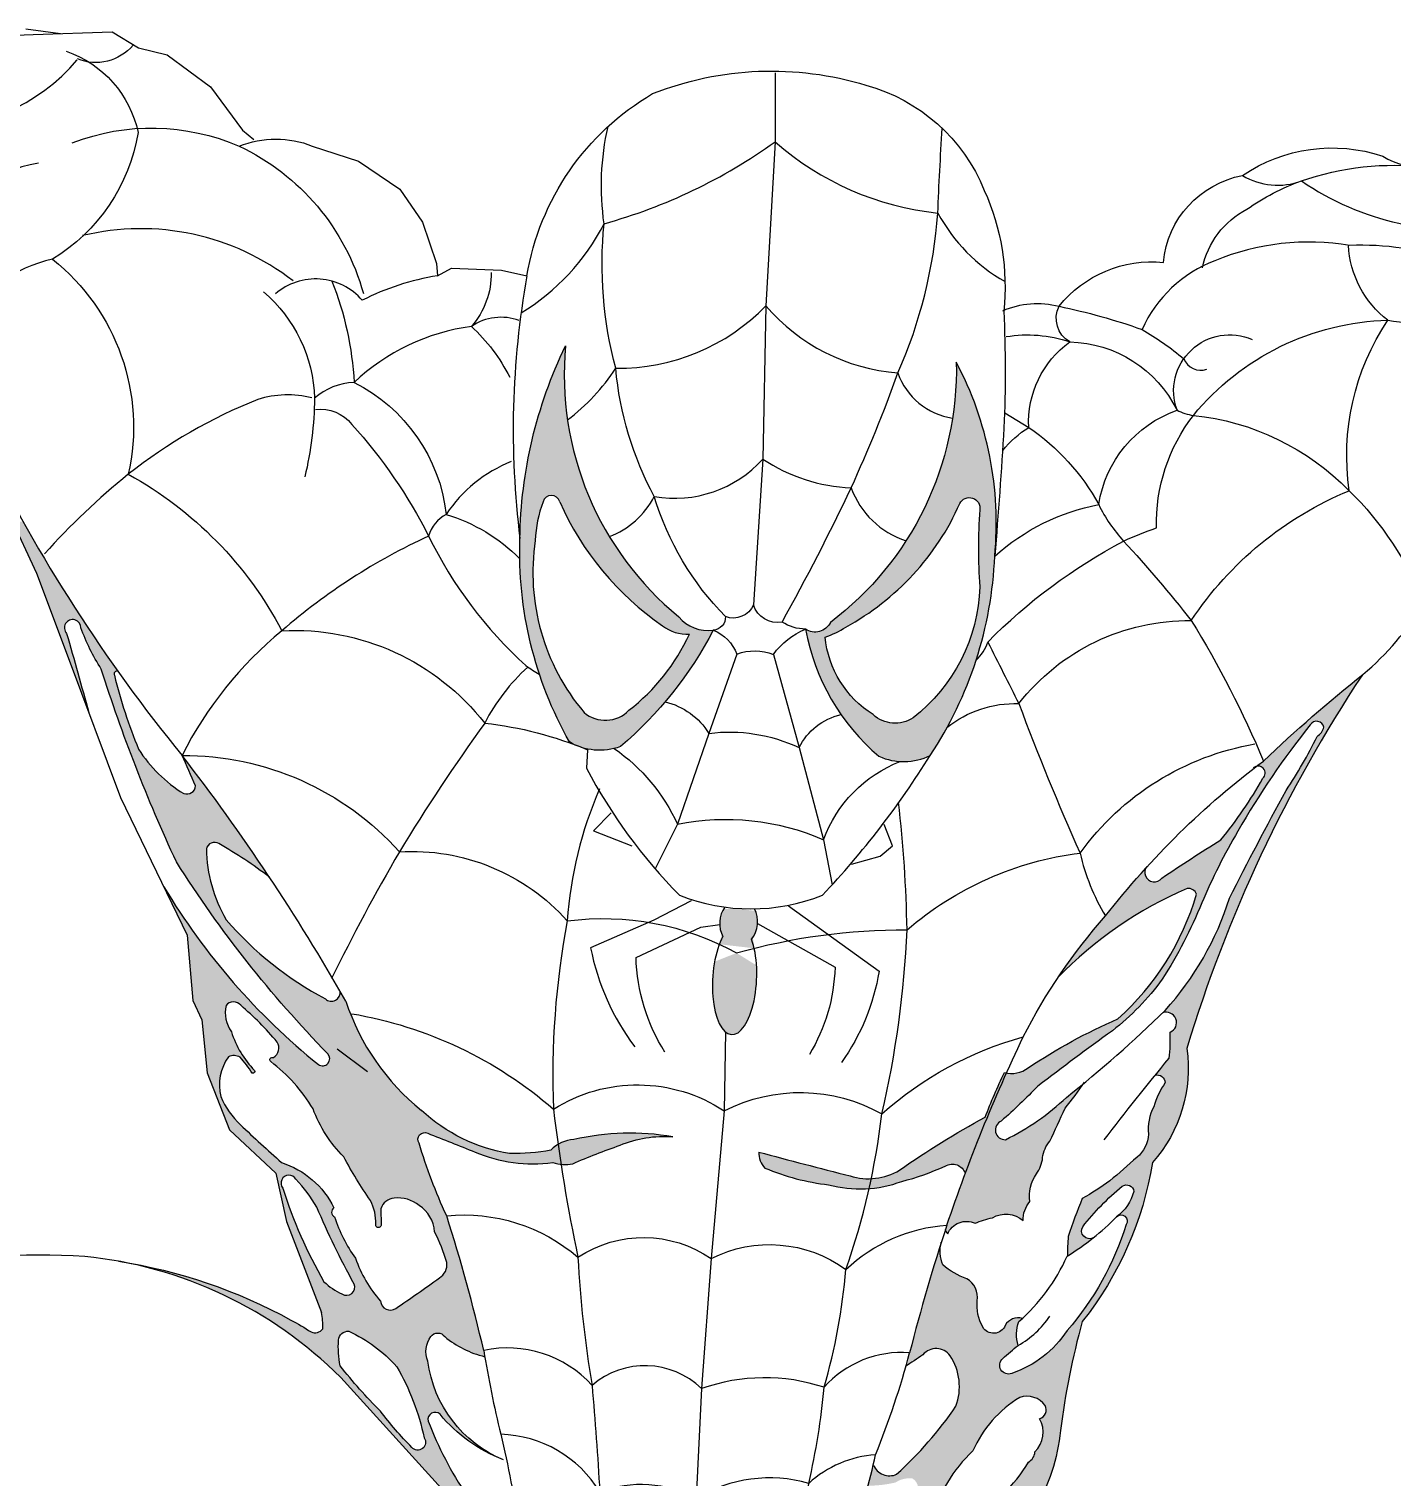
# Model space of a CAD drawing. Header units: centimetres. Extents: x 66 to 173, y 7 to 93.
# Drawn here: x 102.06 to 142.8, y 41.92 to 85.2 of the extents above; entities that cross this region are included whole.
import ezdxf

# ---------------------------------------------------------------- set-up
doc = ezdxf.new("R2010")
doc.units = ezdxf.units.CM
doc.header["$MEASUREMENT"] = 0

msp = doc.modelspace()

# ---------------------------------------------------------------- hatches: boundary and pattern name
h = msp.add_hatch(color=256)
edge = h.paths.add_edge_path(flags=16)
edge.add_arc((125.2857092508491, 68.70383551400234), 5.195368630900111, 307.967237101844, 358.0145341148374, ccw=False)
edge.add_arc((127.9465421456968, 65.40391332147098), 0.9592417429077671, 226.7448369216554, 303.9288960457528, ccw=False)
edge.add_arc((128.9317485106663, 67.3311201104155), 3.097237539722133, 185.7186709545271, 237.9729556305956, ccw=False)
edge.add_arc((125.1124056036022, 69.34459761857752), 2.436406716348833, 287.6203257952918, 303.8446528367587)
edge.add_arc((122.7329712048415, 74.191916518401), 7.821090637284356, 298.5372876969004, 336.039671603011)
edge.add_arc((130.1628908200687, 70.8731138915547), 0.3167275912942794, -8.84724852123469, 153.2362668220731, ccw=False)
edge.add_arc((145.391401502348, 69.68779072660203), 14.95879543662247, 175.6423098226749, 184.4627338780407)
edge = h.paths.add_edge_path()
edge.add_arc((120.2873450215465, 75.0256399699094), 9.487058302559422, -52.91319409824928, 1.2747659872654822, ccw=False)
edge.add_arc((125.553113320077, 67.67667960115715), 0.5051399114710724, 235.7583424196685, 334.29698243643236, ccw=False)
edge.add_arc((131.650627034361, 68.40919832410395), 6.484554546842041, 190.216051731338, 229.762667878916)
edge.add_arc((128.2000915553615, 65.07378542763428), 1.775473443056198, 245.4319082064571, 296.5299799357639)
edge.add_arc((119.3243774468984, 69.90244738092017), 11.60452792650781, 326.427668064769, 357.7108487147714)
edge.add_arc((120.7222856644512, 70.43296134708599), 10.24569297357315, 354.4324514271104, 387.9599540416085)
edge = h.paths.add_edge_path()
edge.add_arc((127.4112748617837, 74.86409048305686), 9.357027380790308, 174.7389613172897, 230.6668308053779)
edge.add_arc((122.3498598368663, 68.34457515042803), 1.12744131215341, 219.5497860879616, 278.1586835145804)
edge.add_arc((112.1895986166461, 72.6140884447747), 11.64095752921453, 310.38959156197967, 332.4425675737219, ccw=False)
edge.add_arc((119.1170154116329, 65.41297823116585), 1.775473443056157, 239.1927709416093, 290.290842670916, ccw=False)
edge.add_arc((128.3281440634698, 69.56621626354396), 11.60452792650786, 178.011902162602, 209.2950828126043, ccw=False)
edge.add_arc((130.3369984603684, 69.78327512818268), 13.60766179651658, 154.1236694916388, 179.2188165613755, ccw=False)
edge = h.paths.add_edge_path(flags=16)
edge.add_arc((126.0003655465791, 74.6452528476156), 8.838766857762307, 203.9015232302303, 235.4846021322987)
edge.add_arc((121.7147615093143, 68.26424778578834), 1.15573096886396, 231.2953148176794, 274.0228180576917)
edge.add_arc((116.3061031609846, 69.617963699941), 6.03491964106531, 307.58908566853137, 335.4586872870279, ccw=False)
edge.add_arc((119.2822010983745, 65.51024847550678), 0.9757380167956933, 229.4421859139235, 316.27804937630503, ccw=False)
edge.add_arc((123.5773943141437, 68.94366624377743), 6.459852227401791, 171.39345351164, 220.2601057511191, ccw=False)
edge.add_arc((120.8047458932804, 69.78373607599463), 3.616679008088375, 159.2670594437828, 177.9934073162687, ccw=False)
edge.add_arc((117.6709319181288, 70.99855016182553), 0.2571427616525794, 14.765386356674128, 165.2346136433244, ccw=False)
for points in [[(101.8782018997913, 70.47522760922126), (101.567426201681, 70.47522760922126), (102.2795962613689, 68.93095327189162), (103.2262327409576, 66.40698939522629), (103.8429622647558, 64.765777619442, 0.004999884881213262), (103.18334993524, 67.12954321508472, -1.484744420873419), (103.6092057494195, 67.29520048371494, 0.05466896143982775), (104.2160059616496, 66.06736791982959, 0.01079540410181293), (104.9008329288117, 64.06802513868868), (105.175083148847, 64.06802513868868, -0.03083569023065906), (104.6106203031241, 65.87815679633664, -0.7427189939327734), (104.7198722131198, 65.99182257265483, -0.0273299081560065)], [(107.7346057200614, 60.84754898319628, -0.03343178258495922), (109.2440805978298, 59.8472110942175, 0.01786387217723308), (106.6321044031133, 63.48679884791889, -0.006744436738163564), (107.0388985157601, 62.57369276693953, -0.4947997497555208), (106.6821421376365, 62.34684804419064, -0.1160544426013351), (105.3307914659398, 63.67550995807402, -0.019127343544954), (104.9238043720782, 64.7797315939403), (104.64597391436, 64.7797315939403, 0.02470098711371795), (106.4635510158849, 60.30127440196163, 0.03164106060526404), (109.090965967258, 56.68110246922569), (110.1173541287537, 56.68110246922569, -0.07058999171964242), (107.953840520982, 58.57455900617362, -0.128429299469246), (107.3582899613856, 60.69037404163194, -0.5215163762154421)], [(108.4890207402494, 60.95692692899964), (107.9339118441892, 60.73159487511889, -0.02917532145492891), (109.2440805978298, 59.84721109421751, 0.005350738565700648)], [(106.0905035200387, 59.55407262031231), (106.7879219277521, 58.11311008772134), (106.878065544727, 57.06828308887683), (107.6361842995548, 57.33122061142701, -0.03366712583501329)], [(111.5400724009941, 56.1006412755055, -0.001546087313500522), (111.5263117021777, 56.14188295136063, 0.001357334043740446), (111.3571069772591, 56.43736098260797, -0.7119654937518769), (110.9150518848444, 56.2107967067259, -0.06433792850496178), (108.7744157513364, 57.72599221694965), (108.3678897817694, 57.58499724668995, 0.01845340623554462), (110.0401335726199, 55.5804190847233)], [(107.6361842995548, 57.33122061142701), (106.878065544727, 57.06828308887683), (106.95660026858, 56.15801120738318), (107.2264858050384, 55.58496489967789), (107.3175548253733, 54.63614998942647), (108.2106907121564, 54.94591536045304, -0.02482350836646768), (108.1062713013747, 55.22102843006088, -0.2065861789712547), (107.9480764591002, 56.01136863617987, -0.482362732591422), (108.3849955868116, 56.01889568576195, -0.02658809686480967), (109.1599361415323, 55.27514114454391), (109.4313128278432, 55.36926243243195, -0.03306699300279818)], [(108.3709103149824, 54.63194871916882), (108.1783464226702, 54.51408538742615, -0.1258432438938306), (108.3667932861322, 54.46887812630851, -0.03256769094749956), (108.731757714936, 53.98904690952983, 0.7203007855933892), (108.799315807063, 54.06939031504588, -0.0598271493303621)], [(113.9734700084768, 52.19211131749849, -0.001593655408197923), (115.3882502614203, 51.63114086615643, 0.1339217389995802), (117.7125321648321, 51.31699753587547, 0.05421921946681968), (117.9586588967352, 51.26523402966703, -0.002888102146557978), (117.8698736579872, 51.86279211635545, 0.07229104110042249), (117.6586876345758, 51.68780087967502, -0.05126289834860208), (116.423561931289, 51.58682621256473, -0.1489743822912232), (113.7848844622253, 52.87705799157816, -0.04815097276775961), (112.8203267014348, 53.82287274644459), (110.1397825906015, 53.50401647559072, -0.03615286886250618), (110.5463826694888, 52.92112935087913, 0.1074703322857976), (111.4634947574797, 51.48886787650349, 0.02352445030298961), (112.2606077839833, 50.17917891337527, -0.04184649632525112), (112.3495400658404, 49.98044477789152), (112.6262633481892, 50.04815936543024, -0.2324878601177706), (112.9710179319341, 50.25314979845754, -0.09450830434425087), (113.3484809902097, 50.22488706729726), (114.2281682849448, 50.44014782100191, -0.02547177102429996), (113.7152164636539, 51.9004066451167, -0.7645253240951897)], [(130.0399697679841, 50.98921805076503, -0.01597914479312169), (131.2740556764945, 53.99490329868194, -0.02062109223920152), (131.209195718932, 54.01024019772063, 0.01877999799684015), (130.6353436260152, 52.67232594132905, 0.02998083740454476), (128.0790918337813, 51.09115408700285, -0.1232288937179903), (127.2310656094047, 50.83617370040652, -0.003493186315576536), (127.1665778114657, 50.53967953374574, 0.06944593457128077), (128.1405895933342, 50.75232239173528, 0.04582737019979469), (129.4423230615162, 51.21256608648068, -0.4798606067909785)], [(123.8708413218156, 51.62979504836672, 0.2080020669544951), (124.0525454883691, 51.15415177227118, 0.07091367613707089), (125.9576820457533, 50.65226932992613, 0.0847728309508339), (127.1665778114657, 50.53967953374574, 0.003493186315576502), (127.2310656094047, 50.83617370040652, -0.08775442482480622), (126.6009873548288, 50.91739893817568, -0.003490258482821942)], [(114.5418532400509, 49.72696878194934, -0.01281608431371076), (114.2281682849448, 50.44014782100191), (113.3484809902097, 50.22488706729726, -0.1039198902066978), (113.7188245530772, 50.03663036291027, -0.2357085546653732), (114.1798324710446, 49.24970734639003, -0.04399677362383775), (114.5447968998485, 48.32843147612117, -0.2903690997515961), (114.3238974972856, 47.86779365874779, -0.005651606855487772), (113.0219695753035, 46.95901761066823, -0.5811196330918755), (112.5663051731675, 47.17683693268771, -0.09818597121011116), (111.8162865533327, 48.45654111104814, -0.07945829936363569), (111.1920053263005, 49.69450536300015, -0.006506130914731415), (111.1883594247604, 49.69630219508724), (110.8236495952302, 49.60705717215916, 0.02078617609405659), (111.7758683986253, 47.68593765373166, -0.7274569523138323), (111.4127121646245, 47.39027032265549, -0.08624084688099565), (110.8747034516719, 47.75313492430845, -0.03360601020608636), (110.0524979976883, 49.41835526058112), (109.832680699121, 49.36456564960217), (110.7922997942934, 46.86574672476474), (115.4260633812613, 46.6147202382904, 0.01450509409748184)]]:
    msp.add_hatch(color=256).paths.add_polyline_path(points)
h = msp.add_hatch(color=256)
h.paths.add_polyline_path([(132.166302568799, 50.97600141797999, 0.1317226818134366), (132.3539405490464, 51.46460552465401, -0.1566810703213762), (132.5703984390934, 51.95515284040946, -0.002121738332173545), (133.0252783912084, 52.93804225224058, 0.02008566270860418), (133.5670435882719, 53.66977191173673, -0.004217760009624832), (133.0670697660191, 53.26568958714006, -0.07434005296552698), (131.2417403942455, 52.00015051918373, -0.8303774133041311), (131.1175682721004, 52.55847640670416, 0.01957218318154958), (132.2116450331797, 53.60333696893403, -0.005645329863242771), (134.436171652559, 55.25592175699776, 0.07076027520124023), (135.9278997393984, 56.79896339239083, 0.04618348179350572), (137.108438289274, 59.07458550158719, -0.03193048692957143), (138.190175820698, 61.22523604808303, -0.03709604603429137), (140.3507697849702, 64.40149037555344, -0.6761290495273535), (140.7605379253423, 64.32704692388408, -0.185232301395551), (140.5561508566734, 64.05414058354114, -0.03475035378652044), (139.6298121076362, 62.43766255250907, 0.009200708587064742), (137.9396444951455, 59.21844452673923, -0.1074636719529065), (136.0127119499556, 55.86413061637189, -0.0006619807428148274), (135.9404942235831, 55.79366840179818, -0.9784407774948232), (136.1614080765214, 55.21221357743354, -0.04405985895171588), (136.1330192674852, 54.43345072180284, 0.002174415219301132), (135.7180494279853, 53.92785578935774, -0.4697237071544181), (136.0192889824637, 53.70593591513489, 0.0869210919706007), (135.6747907333252, 52.98501859158482, 0.1420011430662326), (135.5122911447332, 52.16667979751352, -0.2107743976960921), (135.1737102341, 51.47436169647097, -0.008016553871951403), (134.3607489264656, 50.77163683035457, -0.02905376435717281), (133.5383706757198, 50.24325108868908, 0.01933406938386701), (133.1187126170358, 49.11235482751187, 0.02747714617118609), (133.0926243362155, 48.52555442074025, 0.02965927028377983), (133.8597528237086, 49.06412012936619, -0.7482170239717781), (133.5512323061418, 49.40064867232407, -0.05109382194363053), (134.7004909245486, 50.58407426737781, -0.6278572443510435), (135.0788055977065, 50.4529092458809, -0.1582008819592839), (134.6064897154023, 49.72884220830265, -0.7935303163130406), (134.8486060275897, 49.46429149677412, -0.1043371652674528), (133.0854938319295, 46.29679485578023, -0.1674237940981755), (131.429236962459, 45.01556051768209, -0.8474397636097797), (131.1620986469851, 45.46043384933721, -0.02204617904248228), (131.6251386226284, 45.85192191370184, -0.1750339865721773), (131.6429476148379, 46.56371885477348, 0.006338879444572839), (131.7500007378425, 46.66003318554327, 0.3537802924422071), (131.233874178244, 46.44868578582847, -0.6293953776485833), (130.561229304466, 46.40532432962003, -0.1648905725499338), (130.4045270081848, 47.23534046292303, 0.2904681313650687), (130.083868957762, 47.84709742358216, -0.0911735561530997), (129.367828437703, 48.25903242632511, -0.1507845876009893), (129.3147544939653, 48.90171193270596, 0.01490674677585367), (128.3784429089039, 45.63383698859855, -0.004040175167412622), (128.2688668969322, 45.23414698128322, 0.005160022747931046), (128.7744189232065, 45.57470373733009, -0.4854838272552748), (129.5875559661841, 45.54568649891569, -0.2378380157271719), (129.7617385227604, 44.03360453186524, -0.05784816097285318), (127.9902617366492, 42.0023931679312, -0.4232642398248539), (127.2917216184537, 42.28183010711633, -0.009610947033414861), (127.131627043137, 41.66084815248972, 0.06001705569057032), (127.9600479977074, 41.75743595052887, -0.1827703529544322), (128.4617486751361, 41.87444807318851, -0.5472518572926698), (128.4952968816624, 41.33140178881818, -0.1874449472623959), (128.3007168912653, 40.84199006749476, -0.3628574843759051), (127.8847186069465, 40.34587397937938, -0.1929330958382822), (127.4482617560972, 39.9283679748026, 0.5241342221813314), (127.459019880759, 39.89131033658485, 0.01581591846911054), (127.9182668134728, 39.86987062035082, -0.2471545428230821), (128.1128468038701, 40.07770302059019, 0.1001118683821049), (128.5226873651919, 40.11843937252851, -0.1696039548390701), (128.9923635650426, 40.35308886864681, -0.3050750115071802), (128.9118473459863, 40.41342742719653, -0.4893774431464021), (129.0068543647296, 40.65408809340747, -0.127896054094987), (130.2657475761298, 42.70217988302807, -0.1512247285517411), (131.6698974952325, 44.29872401099443, -0.3239845033782997), (132.4284619740747, 44.05682323927972, -0.4692477877444666), (132.2615609878023, 43.65927994458905, -0.341255499270696), (132.1218084156257, 42.66992637254155, -0.2543612493364552), (131.9281325872751, 42.36351895114284, -0.07882365985671666), (131.1638022762219, 41.41528007459912, -0.3321988714538641), (130.2563650957329, 40.74761209801709, -0.4803467722761125), (129.901639818985, 40.12940131112114, 0.02529837925453303), (130.7183330197284, 40.12115869369953, -0.6239628027942403), (130.8503243224713, 39.60186154359757, -0.08524259894589181), (131.772400035213, 40.04123545076569, -0.6041344910023947), (132.1537341027054, 39.70077518039147, 0.1177500041043756), (130.0330305278359, 37.30806178410711, -0.07502499032072829), (133.5655046292737, 40.32483228503164, 0.079825393343113), (133.4207785115998, 40.89523848990571, -0.3392800221132784), (132.0912311207153, 40.94105333378518, 0.1153489585515429), (132.8864900544786, 43.31156178705594, -0.0362989890989547), (133.5378040351725, 46.5655199162022, 0.1288670020748851), (135.6348469585146, 51.31970310456322, 0.2219608589395509), (136.6612854725476, 54.72417588329715, -0.07299703709797663), (141.9052533631308, 65.88831853155317, 0.02314452010396885), (138.9535359008038, 63.31674834809918, 0.002535337074634113), (138.7501321579609, 63.16258206156455, -0.7599482038600907), (138.9352085535685, 62.80095577508468, -0.04244855158067354), (137.6798918693449, 60.96067171577052, 0.01014106655124805), (135.9166485586436, 59.81920506726308, -0.9253400420141336), (135.4396893768243, 60.12122205817059, 0.01865147989484545), (134.2290764620876, 58.68686386341106, 0.03322903815845615), (132.8231546832829, 56.86357411742895, -0.09762533048471571), (136.6745504730643, 59.5122380272454, -0.3246953891507612), (136.9527820820701, 59.33848326799512, -0.1408076810442632), (134.6037181405356, 55.61489145624112, 0.04330638972490927), (131.9221643028176, 54.14924431678223, -0.215624815871042), (131.2740556764945, 53.99490329868194, 0.02401861888502434), (129.4924959278653, 49.44922095738545, 0.0007204156428568527), (129.4411944728841, 49.2931129283009, 0.09897762265287123), (129.5162822417059, 49.18372802441579, -0.4289048661255256), (130.3350668419788, 49.50188877464455, -0.05850520750789801), (130.8524934739756, 49.66665093260696, -0.3294453431826854), (131.7679400640728, 49.5814290595959, -0.1852820454206734), (131.9726367289906, 50.14957345122144, -0.2018839357107302)])
h.paths.add_polyline_path([(132.3093710094161, 40.47942777282133, -0.2863317095609605), (132.5120223196253, 40.35470219809724, -0.6539509992943154), (132.4253706819838, 40.22829749732865, -0.3221575624733739), (132.2062605528237, 40.24761492522115, -0.3216818482088957)], flags=16)
h = msp.add_hatch(color=256)
edge = h.paths.add_edge_path()
edge.add_ellipse((123.1467295151698, 56.78146544914914), major_axis=(-0.0894688864112839, -1.641565573882689), ratio=0.4005765818276245, start_angle=343.4830157123784, end_angle=486.1617659946521)
edge.add_arc((128.1513951758465, 40.18222379450652), 18.0875506575381, 104.1476246603885, 105.8734358986214)
edge.add_arc((119.226733009271, 50.40307893978668), 8.205451495019922, 61.00483203461589, 65.0229999690775)
edge.add_ellipse((123.1467295151698, 56.78146544914914), major_axis=(-0.0894688864112839, -1.641565573882689), ratio=0.4005765818276245, start_angle=231.0572816706807, end_angle=343.4830157123784)
edge = h.paths.add_edge_path()
edge.add_ellipse((123.2662881927028, 58.48978207267899), major_axis=(-0.05986407608134567, -0.7039657241877001), ratio=0.7982276869551979, start_angle=451.8666721905709, end_angle=489.3964737234738)
edge.add_arc((123.6355232634632, 64.71350425205499), 5.81476651574152, 262.27105120143153, 271.01496169746696, ccw=False)
edge.add_ellipse((123.2662881927028, 58.48978207267899), major_axis=(-0.05986407608134567, -0.7039657241877001), ratio=0.7982276869551979, start_angle=233.004236810202, end_angle=278.3578625610884)
edge.add_ellipse((123.2662881927028, 58.48978207267899), major_axis=(-0.05986407608134567, -0.7039657241877001), ratio=0.7982276869551979, start_angle=278.3578625610884, end_angle=310.1622146928282)
edge.add_ellipse((123.1467295151698, 56.78146544914914), major_axis=(-0.0894688864112839, -1.641565573882689), ratio=0.4005765818276245, start_angle=219.424360634868, end_angle=231.0572816706807)
edge.add_arc((119.226733009271, 50.40307893978671), 8.205451495019924, 61.004832034615674, 65.02299996907368, ccw=False)
edge.add_arc((128.1513951758465, 40.18222379450652), 18.0875506575381, 104.14762466038849, 105.8734358986215, ccw=False)
edge.add_ellipse((123.1467295151698, 56.78146544914914), major_axis=(-0.0894688864112839, -1.641565573882689), ratio=0.4005765818276245, start_angle=486.1617659946521, end_angle=498.5953671693698)
edge.add_ellipse((123.2662881927028, 58.48978207267899), major_axis=(-0.05986407608134567, -0.7039657241877001), ratio=0.7982276869551979, start_angle=408.6731400090787, end_angle=451.8666721905709)
h = msp.add_hatch(color=256)
h.paths.add_polyline_path([(108.1136928926976, 55.19841595688035), (107.2635874917338, 55.19841595688034), (107.3786583189761, 53.99953497385309), (107.791838813409, 52.94775300029893), (107.9674202716522, 52.94775300029893, -0.0377235226186025), (107.7905335961774, 53.28849360152817, -0.2200524396985121), (108.0210375551611, 54.4784747082501, -0.2331240001411376), (108.3667932861322, 54.4688781263085, -0.01462330176031836), (108.5384327643577, 54.25926568374997), (108.5384327643577, 54.37774546773443, -0.078383540733306)])
h.paths.add_polyline_path([(108.9642636779891, 55.83128142350817), (108.9642636779891, 55.47826323033381, -0.01876242253379112), (109.4772942361083, 54.91994668229952, -0.4136114107802357), (109.3642860035071, 54.45279573782129, 0.8805829895559597), (109.2814335797127, 54.33283681489678, -0.06358618893976217), (110.1734331000642, 53.46205287086335), (113.1455355772479, 53.46205287086335, -0.1127587368214555), (111.5263117021777, 56.14188295136059, 8.126083652020212e-05), (111.5162269194725, 56.15959844982635), (111.2016928036337, 56.15959844982635, -0.2080794724521455), (110.9920071942512, 56.15959844982635), (109.5308620783983, 56.15959844982635, 0.01526991712351585), (110.9890135679311, 54.56552884388084, -0.9023325834474689), (110.706642182212, 54.24742285490618, -0.02927244201750788)])
h = msp.add_hatch(color=256)
h.paths.add_polyline_path([(108.3158564242453, 54.72982154354402), (107.625685742453, 54.92138171822376), (107.4553890492678, 54.35268839832173), (107.839819551632, 54.13957962971965, -0.06684401517458588), (108.0210375551611, 54.47847470825009, -0.2331240001411372), (108.3667932861322, 54.4688781263085, -0.004727590180711025), (108.4236238578975, 54.40221073074554), (108.446019245282, 54.51090117880044, -0.02148213651820723)])
h.paths.add_polyline_path([(107.4553890492678, 54.35268839832172), (107.3385450206032, 54.41746080039199), (107.3716139563988, 54.07292761848703)])
h.paths.add_polyline_path([(109.9625933200275, 54.87857730476652), (110.3837796001779, 54.05818935681737), (110.6732350831166, 54.27445535851157, -0.01158691557827736)])
h.paths.add_polyline_path([(112.1221484373857, 54.81650716746995), (110.3687458491757, 55.21984432851144, 0.006371328202736921), (110.9890135679311, 54.56552884388087, -0.05179046915236755), (111.0153493702602, 54.5300652652642), (111.2635163804424, 54.71548267902202), (112.1749552935522, 54.034431775371), (112.2580825896104, 54.5921248855048, -0.009330133243047241)])
h = msp.add_hatch(color=256)
h.paths.add_polyline_path([(119.7247159931627, 51.8336530981048, -0.1231320391676676), (121.3014016019955, 52.08471914524033, 0.1023750656720216), (118.3436207867124, 52.00194420995535, 0.1317153319170372), (117.8698736579873, 51.86279211635545, 0.002888102146557971), (117.9586588967352, 51.26523402966703, 0.07553980588328099), (118.3076382496445, 51.28333931350535, -0.02011236025256063)])
h.paths.add_polyline_path([(109.6067949317511, 51.3183857029094, -0.006071632008964235), (108.3763974275439, 52.44399085783637, -0.09531759647036357), (107.8173957088532, 53.22776374854119), (107.6878914012882, 53.21235894307546), (108.0487835182663, 52.29368096057199), (109.4369004803444, 51.00233348940758), (109.7580074542431, 49.55901250712984), (109.832680699121, 49.36456564960217), (110.0524979976883, 49.41835526058112, -0.02185248546037208), (109.6406920479136, 50.55442561639806, -1.066727051886379), (110.0376312705647, 50.82069272846446, -0.06102121069562792), (110.6595000494927, 49.98408020937438, 0.003984717898377303), (110.8236495952302, 49.60705717215916), (111.1883594247604, 49.69630219508724, -0.5727255451500779), (111.1723002775419, 49.965261996614, 0.2017025446894113)])
h.paths.add_polyline_path([(112.5738259687195, 49.93745555539842, -0.06766973326885158), (112.6262633481892, 50.04815936543024), (112.3495400658404, 49.98044477789152, -0.1001682550695866), (112.4203655506618, 49.46842373173241, 1.077241354037908), (112.5828532474331, 49.45940394332085)])
h = msp.add_hatch(color=256)
h.paths.add_polyline_path([(114.069231706438, 46.11711742597396, -0.5063980886286821), (114.4826297763906, 46.11711742597394, 0.1141129189353406), (115.6800825530709, 45.51591353422163, -0.001332512571554635), (115.6487286702202, 45.70240358444176, 0.004209366644690645), (115.4260633812612, 46.6147202382904), (110.7922997942934, 46.86574672476473), (110.8017712752175, 46.84108327663392, -0.05966517649865581), (110.8355693352296, 46.34778302313602, -0.3637704878907139), (110.4901941676356, 46.25487192486521, 0.02632300830038382), (109.8842355939323, 46.61111788552944, 0.08667131482579654), (104.7375299059894, 48.36810126840712, -0.1530548777068421), (111.3735338369311, 44.89083430432961), (114.3862718000917, 41.57511903910238), (114.5809959102377, 41.23850054717877, -0.431411814626649), (114.9846086412338, 41.43836190942974, -0.008912101420605343), (115.1461349274037, 41.37522507844058, -0.05969600431344741), (113.9887809405101, 43.59040070908034, -0.7587682508861433), (114.3433809311661, 43.79296075200796, 0.1263553983359918), (116.2351830595865, 42.4333905713514, -0.2672125279271579), (113.9773656992314, 45.3827775360783, -0.2600537538119577)])
h.paths.add_polyline_path([(113.0485735941333, 45.21643018780608, -0.0795528790619864), (113.8676530541745, 43.09080495189594, -0.9511469687407039), (113.50028406244, 42.8030502200175, -0.02971820130179133), (112.5594006661816, 43.88649362852274, -0.02625190091369129), (111.3551972935746, 45.24208277976397, -0.05850862635391491), (111.3076260414093, 46.00996030473468, -0.4287694777589174), (111.6151839165475, 46.27355942288112, -0.1075220442166875)], flags=16)

# ---------------------------------------------------------------- linework, layer by layer
for p, q in [((99.96123128892812, 84.94217722115464), (102.1839200914185, 85.0265153824715)), ((101.9588377233795, 85.19519170510517), (102.9998439742064, 85.05462819330246)), ((102.1839200914185, 85.0265153824715), (104.5472856725796, 85.11085354378838)), ((104.5472856725796, 85.11085354378838), (105.3350737217991, 84.63293711554219)), ((105.3350737217991, 84.63293711554219), (106.1912412790369, 84.42428674598474)), ((106.1912412790369, 84.42428674598474), (107.485465253637, 83.46845388949252)), ((124.3577403275195, 83.88603773630018), (124.3577403275195, 81.82435938550343)), ((107.485465253637, 83.46845388949252), (108.4420654372614, 82.17526865890882)), ((108.4420654372614, 82.17526865890882), (108.7796892282371, 81.89414136412734)), ((124.3577403275195, 81.82435938550343), (124.0826287183778, 76.92214711708469)), ((110.5240779389152, 81.69735223066264), (111.9027075028835, 81.24754861324749)), ((111.9027075028835, 81.24754861324749), (113.1406607660153, 80.40416672890302)), ((113.1406607660153, 80.40416672890302), (113.8159078701323, 79.42022133275577)), ((113.8159078701323, 79.42022133275577), (114.2379377283104, 78.18326145265799)), ((114.2379377283104, 78.18326145265799), (114.2660730840446, 77.81779599655964)), ((114.2660730840446, 77.81779599655964), (114.6881024643885, 78.0426979408552)), ((114.6881024643885, 78.0426979408552), (116.1792734512935, 77.98647231919337)), ((116.1792734512935, 77.98647231919337), (116.938926622613, 77.81779599655964)), ((124.0826287183778, 76.92214711708469), (123.99092516722, 72.34064000230694)), ((123.99092516722, 72.34064000230694), (123.7158140359125, 67.98820850088524)), ((101.4968205036614, 70.62832947869424), (102.2795962613689, 68.93095327189155)), ((102.2795962613689, 68.93095327189155), (103.2262327409576, 66.40698939522629)), ((103.2262327409576, 66.40698939522629), (104.7975174104154, 62.22556009256925)), ((123.2161943401481, 66.51356272807371), (122.3793350597366, 64.14436371062484)), ((124.3050824953798, 66.50423734812092), (125.0722036274804, 63.71694432379488)), ((122.3793350597366, 64.14436371062484), (121.4378681816886, 61.42675287883624)), ((125.0722036274804, 63.71694432379488), (125.8044556854255, 60.96449239573757)), ((104.7975174104154, 62.22556009256925), (106.7879219277521, 58.11311008772134)), ((121.4378681816886, 61.42675287883624), (120.7713076378038, 60.09470187133554)), ((125.8044556854255, 60.96449239573757), (126.0632887324998, 59.61964085104321)), ((106.7879219277521, 58.11311008772134), (106.95660026858, 56.15801120738323)), ((106.95660026858, 56.15801120738323), (107.2264858050384, 55.58496489967783)), ((122.8740447729724, 55.22022058938791), (122.8347595932047, 52.8632373214531)), ((111.2635163804424, 54.71548267902199), (112.1749552935522, 54.034431775371)), ((122.8347595932047, 52.8632373214531), (122.4446813015804, 48.44589786906262)), ((108.0487835182663, 52.29368096057198), (109.4369004803444, 51.00233348940758)), ((109.4369004803444, 51.00233348940758), (109.7580074542431, 49.55901250712989)), ((109.7580074542431, 49.55901250712989), (110.8017712752174, 46.84108327663392)), ((122.4446813015804, 48.44589786906262), (122.1585690235147, 44.56022356439595)), ((111.3735338369311, 44.89083430432962), (114.3862718000918, 41.57511903910238)), ((122.1585690235147, 44.56022356439595), (122.0025380388723, 41.28619534451553))]:
    msp.add_line(p, q)
for points in [[(103.1700878202426, 84.52955351953018, -0.2633531469932269), (105.3201293831758, 82.0999100467886, -0.2177900040920739), (102.7605559753956, 78.3147812880351, 0.2018354022874922), (100.0218127486278, 76.3710664627374, -86.05989903606519)], [(105.1665548376058, 84.70857996249251, -0.324972953200587), (103.5028321848001, 84.29937663064692, 5.149202459145892)], [(98.80951565481226, 82.21930274780503, 0.2304751385219058), (103.4992457589179, 84.26929010034831)], [(116.938926622613, 77.81779599655964, -0.222028020068033), (120.6963782707219, 83.26205455150352, -0.1698819342828097), (127.0714730600284, 83.51460857868945, -0.2343940576787533), (130.6100718646088, 80.37171130639422, -0.1323944510328154), (131.192556059139, 76.7579210629814, -0.2679855077720008)], [(131.1617950526278, 76.77520159532916, -0.1671679056469743), (132.8421462914714, 76.90775458947932, -0.2525672231810365), (135.9670106977574, 78.2185552167406, -0.3352246265879366), (138.3278395506599, 80.81765375136358, -0.2328491656990756), (142.5191247116038, 81.39560816964693, 0.3185528879413757), (145.0986115027288, 81.54288906490531, -0.2959931855673661), (147.8444820963882, 82.68152424239477, 0.1274572858421067), (150.0010974040264, 82.99073220786417, -0.1632871187463902), (153.3506519063181, 82.66523577210323, -0.01608173369838484), (155.6206003987106, 81.54590021446903, -0.1225338226156426)], [(103.3492580542393, 81.79300760678493, -0.1974025775781083), (108.3404255976475, 81.6907069504651, -0.2183680052096189), (112.0518066446702, 77.29177354722631, -1.427862451065157)], [(122.8730197269029, 67.63249505265037, -0.1209536473265453), (120.7460020765486, 71.22113499446202, -0.1016352948770519), (119.5953203783977, 75.05366282306794, -0.09016249010025569), (119.2466292616732, 79.37396706400159, -0.09069570682363322), (119.3632194904589, 82.27783801906011, 0.4942034063491668)], [(108.3404255976474, 81.69070695046516, -0.1912035306309361), (110.5240779389152, 81.69735223066264, -0.8942751072386215)], [(116.7648986034017, 76.70873616290524, 0.1386041946196585), (119.2466292616732, 79.37396706400159, 0.0879379860537052), (124.3577403275195, 81.82435938550344, 0.1563084414236509), (129.2208892437813, 79.69460947708276, 0.1399808678479953), (131.2283291047596, 77.64446505659295, -1.28796178640156)], [(124.5643075109263, 67.47152552578383, 0.0171509715116974), (126.63028458507, 71.48386398545459, 0.02133226082139513), (128.0270010628228, 74.91470425032183, 0.08605679618644727), (129.2208892437813, 79.69460947708276, -0.006711351756774665), (129.3542339523099, 82.22408571427395, 0.9235434633690548)], [(102.3438259130805, 81.18309309687682, 0.3472392119403145), (99.78679460145784, 78.52441345756172, -0.614237566590688)], [(137.1271181948209, 78.05444677622354, -0.2255394928194379), (138.458745191851, 79.80740479365997, -0.07002743159571273), (140.0862892378803, 80.65220395921841, -0.1163005235343318), (143.8323264844279, 81.05839713391639, -0.4865776519786947)], [(138.3278395506599, 80.81765375136358, 0.22822537589312), (140.0862892378803, 80.65220395921841, 0.1869519080663465), (146.1778675171258, 79.25967597546547, 2.167589246885426)], [(109.9510042556175, 77.6650378610526, 0.2283796974551495), (103.6609452702749, 79.01989053480571, -16.38672695165507)], [(129.4924959278647, 49.44922095738346, -0.02986085392042045), (131.7725136378384, 55.07257006124183, -0.0632536506476947), (134.2290764620876, 58.68686386341106, -0.06599574198144474), (138.9535359008039, 63.31674834809928, -0.02330750422487749), (141.9268604513004, 65.90543942929216, 0.08081605561223704), (143.7439602354218, 68.02368761399042, 0.08292270193510434), (145.0478112819092, 70.72549223078832, -0.01792185575834516), (145.344561542608, 75.745469149362, 0.1200430528771395), (144.6238225558924, 78.26040113075847, 0.09647951324147196), (141.5322640970975, 78.72415475228723, 0.1411605440358598), (137.5043601874336, 78.2702444269947, 0.1989936450100218), (135.3238404464881, 76.21251636905988, -0.2757541309960281)], [(129.4903652651682, 64.31893103082206, -0.1777398343342657), (131.6410816329556, 65.03526125519646, -0.2334661740082869), (136.7949775784336, 67.5157200259647, -0.1490869823763785), (141.5152968797768, 71.39681601726657, -0.1850196057659245), (142.6707383390089, 76.49133203538683, -0.21821615356139), (141.4912383851876, 78.73059172028839, 0.3081468780967991)], [(102.7605559753956, 78.3147812880351, -0.2873871618902267), (105.0268370320584, 71.88598686141704, -0.1462282372388927), (109.6172925047653, 67.2122149917065, -0.2436124086342177), (115.6792807296851, 64.44942862393641, -0.07197512483999309), (118.7508173791418, 63.65221023121637, 2.33084446155375)], [(115.8684194831145, 77.91716611268811, -0.1895733540446271), (115.279196982815, 76.30585134583508, -0.08819313000184885), (116.426630010761, 74.78749690136387, -0.4332522810927267)], [(114.2660730840446, 77.81779599655964, 0.0790191554242279), (112.019378660847, 77.08534599651726, 0.4145156489825956), (109.420406360796, 77.27770793415674, 27.2816291479028)], [(111.1118224514015, 77.65938029582429, -0.08098099048615945), (111.7740402003178, 74.63359854272717, -0.2533218199541911), (114.5267717250039, 70.68876957485965, -0.1248103057370768), (116.7254167897088, 69.36179462128464, -1.191763931973156)], [(116.938926622613, 77.81779599655964, 0.07542108545050726), (116.7306014222553, 69.96879927648871, -0.6580370292417985)], [(109.0685504105435, 77.33861017105819, -0.2121912622631168), (110.5902930430046, 74.1620751311664, -0.05529692016580808), (110.3029498478433, 71.81079385235459, 2.205630458422319)], [(118.1526883457709, 73.51037813164427, 0.08656865369669796), (119.5953203783977, 75.05366282306794, 0.2051376370648106), (124.0826287183778, 76.92214711708469, 0.1991187827600834), (128.0270010628228, 74.91470425032198, 0.2763199203327691), (129.6613118053115, 73.56515307403149, -0.5291176445300774)], [(131.192556059139, 76.7579210629814, -0.02319047589809708), (131.1942341549364, 73.27701048592482, -0.00738173553691009), (130.9196446814843, 69.43893238047548, -3.789615560630392)], [(131.1634509390781, 72.59627594489913, -0.08339322273222656), (131.9362087394607, 73.28922024164113, -0.2530093760837106), (133.1646955416083, 75.84321465272092, -0.3955745140670676), (132.8421462914714, 76.90775458947932, -4.489040264049689)], [(132.8421462914714, 76.90775458947932, -0.03470169225895242), (135.3238404464881, 76.21251636905988, -0.04632491511683766), (136.5725031301038, 75.33857987868834, 0.3961254631507889), (137.2576932589933, 75.02387861897279, 0.397916732111974)], [(116.7107365496751, 76.48185933804973, 0.2419371316462144), (115.279196982815, 76.30585134583508, 0.1546510248769525), (111.7740402003178, 74.63359854272717, 0.1698718997382122), (110.5902930430046, 74.1620751311664, -0.743369576672172)], [(130.3652659912842, 66.32979450839716, 0.1299064283869284), (130.7136001267071, 66.87070800168736, -0.07761094359370589), (134.7716656951459, 69.88990888710082, -0.03051681953224169), (135.752861003773, 70.28210210905662, -0.1706393128659316), (136.857716169471, 73.64659741476963, -0.2179233624192051), (142.6707383390089, 76.49133203538683, -0.07017545024381427), (145.344561542608, 75.7454691493619, -0.3577122377673681)], [(130.9196446814842, 69.43893238047436, -0.136647801153911), (134.0297700491185, 70.98098980503528, -0.2757731552505321), (136.3697484280486, 73.80155609372983, -0.6579745824531514), (138.616871002984, 75.9169806336092, -0.5549681564542155)], [(131.2617458528014, 75.99952051787622, -0.1254984264858437), (133.1646955416083, 75.84321465272092, -0.2784251345628295), (136.3697484280486, 73.80155609372983, 0.07943263390581892), (136.857716169471, 73.64659741476966, -0.1752862680678345), (141.5152968797768, 71.39681601726657, -0.1052812767204692), (143.7439602354218, 68.02368761399042, 0.890177781951721)], [(118.09366601488, 75.7220687933665, 0.2489937353919308), (121.4805218784716, 67.62667862136247, 0.2614540521760285), (122.5098608515525, 67.22854486963384, -0.09652234799111363), (119.732724298586, 63.74768290794998, -0.2267267704505757), (118.2077044923761, 63.88803246192748, -0.1373527334957903), (116.7306014222553, 69.96879927648871, -0.1099379676814983), (118.09366601488, 75.7220687933665, 1.111309117356648)], [(129.7720553174238, 75.2366988229336, -0.2409463312162), (126.0082717491975, 67.45759711769131, -0.4585676817675515), (125.2688788871921, 67.25909473873561, 0.1742879225708197), (127.461895201029, 63.45904950821956, 0.2267267704505757), (128.9931352209273, 63.48526797683185, 0.1373527334957903), (130.9196446814843, 69.43893238047548, 0.1473439404246562), (129.7720553174238, 75.2366988229336, -1.111309117356648)], [(110.5112391978265, 74.16724342729671, 0.1412964091537398), (108.8953488379323, 74.12111219204081, 0.07233331919022878), (105.0268370320584, 71.88598686141704, 0.04176390320487106), (102.5241227808941, 69.50798654675025, 0.4203533900486913)], [(110.6209555779656, 73.82105849808045, -0.265930943632796), (111.708438046246, 73.37224129748087, -0.06722745615665021), (114.0016075447924, 70.04154599841935, 0.0951700878945968), (116.9094412636759, 66.16754558028184, 0.0107240593372118), (117.3110551492283, 65.90788439101267, 0.9227577318033385)], [(131.2263683990529, 73.72327421282318), (131.9362087394607, 73.28922024164113, -0.1184059281319707), (134.0297700491185, 70.98098980503528, 0.07302597526281573), (134.7716656951461, 69.88990888710092, -0.01858632881641845), (136.7949775784336, 67.5157200259647, -0.03947318211857261), (138.9535359008039, 63.31674834809928, 0.7051322783373012)], [(119.403416373769, 70.0238256307175, 0.1823267474382984), (120.7460020765486, 71.22113499446202, 0.2568650547144644), (123.99092516722, 72.34064000230694, 0.1378304955449294), (126.63028458507, 71.48386398545459, 0.2344276283752565), (128.27219688754, 69.902514369819, 4.320366201902696)], [(116.4724312489638, 72.26572567672991, 0.1531659265575763), (114.5267717250039, 70.68876957485965, 0.2058807980016656), (114.0016075447924, 70.04154599841935, 0.07046885358592857), (109.6172925047653, 67.2122149917065, 0.947415871123452)], [(122.5098608515525, 67.22854486963384, -0.2078763930927594), (123.2161943401481, 66.51356272807371, -0.1846266558312109), (124.3050824953798, 66.50423734812092, -0.1339838975815673), (125.2688788871921, 67.25909473873561, -0.1456920303491769), (124.5643075109263, 67.47152552578383, -0.3954078483347782), (123.7158140359125, 67.98820850088524, -0.399692794007471), (122.8730197269029, 67.63249505265037, -0.4145694780651887), (122.5098608515525, 67.22854486963384, -0.7622998382717575)], [(106.0905035200387, 59.55407262031223, 0.08803940425123229), (110.706642182212, 54.24742285490619, 0.9023325834482008), (110.9890135679309, 54.56552884388105, -0.05176664995565932), (106.4635510158849, 60.30127440196155, -0.03164035836081018), (104.2160059616496, 66.06736791982959, -0.0546689614398289), (103.6092057494195, 67.29520048371498, 1.484744420873423), (103.18334993524, 67.12954321508471, -0.004999884881213662), (103.8429622647559, 64.7657776194418, -0.004999884881213662)], [(109.6172925047653, 67.2122149917065, 0.1034371427215358), (106.632104403113, 63.48679884791935, -0.2141000811535546), (113.127606490929, 60.60444776051132, -0.2300767270668289), (118.1467508020272, 58.53714758156502, -0.1608823286354833), (123.2042095762526, 57.58006398897254, -0.07143581875488177), (128.2999823939504, 58.26916412800745, -0.1479435616004723), (133.4723828789388, 60.566164512071, -0.1962974692407153), (138.6994253277867, 63.82615410258961, -5.272509605710191)], [(130.7136001267071, 66.87070800168736, -0.00081846754739063), (131.6410816329556, 65.03526125519649, 0.01505095476277576), (133.4723828789388, 60.566164512071, 0.07791815603554443), (134.2290764620876, 58.68686386341106, 0.4267448140202317)], [(104.7198722131198, 65.99182257265487, 0.7427189939324798), (104.6106203031241, 65.87815679633665, 0.03770473888898408), (105.3307914659398, 63.67550995807403, 0.1160544426013359), (106.6821421376365, 62.34684804419064, 0.4947997497555355), (107.0388985157601, 62.57369276693953, 0.006744436738163589), (106.6321044031133, 63.48679884791889)], [(116.9646313366153, 66.120378990041, 0.09219346013387136), (115.6792807296851, 64.44942862393641, 0.01923074802863119), (113.127606490929, 60.60444776051132, 0.01738617392157957), (111.1025770827553, 56.81752815264269, 1.595668866782705)], [(141.9099389556876, 65.89539341838464, 0.07304725768490829), (136.6612854725476, 54.72417588329718, -0.2219608589395561), (135.6348469585146, 51.31970310456317, -0.1288670020748851), (133.5378040351725, 46.56551991620216, 0.03629898909895334), (132.8864900544786, 43.31156178705601, -0.1153489585515464), (132.0912311207153, 40.94105333378518, 0.3392800221132784)], [(121.070769720239, 65.08835313015713, -0.194071388496802), (122.3793350597366, 64.14436371062484, -0.1431095620366717), (125.0722036274804, 63.71694432379488, -0.2250825255690835), (126.3274888209872, 64.70600413093912, -0.9396927856620185)], [(140.5561508566734, 64.05414058354117, 0.1852323013955113), (140.7605379253423, 64.32704692388407, 0.6761290495271429), (140.3507697849703, 64.40149037555346, 0.03709604603429612), (138.1901758206978, 61.22523604808264, 0.03193048692954085), (137.1084382892747, 59.0745855015889, -0.04618348179354743), (135.9278997393981, 56.79896339239045, -0.07076027520121711), (134.4361716525592, 55.25592175699791, 0.00564532986324343), (132.2116450331796, 53.60333696893397, -0.01957218318154854), (131.1175682721004, 52.55847640670416, 0.8303774133041295), (131.2417403942455, 52.00015051918373, 0.07434005296553314), (133.0670697660193, 53.26568958714017, 0.02578800882368761), (136.0127119499556, 55.86413061637188, 0.1074636719529113), (137.9396444951456, 59.21844452673939, -0.00920070858706323), (139.629812107636, 62.4376625525087, 0.03475035378652927), (140.5561508566734, 64.05414058354117, 1.001843590434226)], [(118.7508173791418, 63.65221023121637), (118.7168111965807, 63.10855116174875, 0.07359661258796739), (121.4999224679374, 59.30511087927427, 0.1902851618205861), (125.7711240589889, 59.30511087927427, 0.05004085544369721), (128.9931352209273, 63.48526797683185, -14.51600023496506)], [(119.5509480191253, 63.69134864291162, -0.1348745776530549), (121.4378681816886, 61.42675287883624, -0.1551237261306662), (125.8044556854256, 60.96449239573757, -0.216040647850555), (128.0959954028756, 63.30136619448557, 1.068016847428906)], [(135.4696286443347, 60.16660784172024, 1.018829694341039), (135.9166485586436, 59.8192050672631, -0.01014106655124805), (137.6798918693449, 60.96067171577054, 0.04244855158067385), (138.9352085535686, 62.8009557750847, 1), (138.6496125353416, 63.11113721328398, 5.549243559110096)], [(119.1102198515255, 62.48346214525731, 0.08603864250806012), (118.1467508020272, 58.53714758156502, 0.05671169880355153), (117.7309129194397, 52.91262771100412, 0.02146580561993428), (118.4654276279937, 48.48506754320752, 0.02945114022682258), (118.8868822702921, 44.65673367529742, -0.007400163802756788), (119.1167670356458, 41.47921674392881, -0.003946649738464872), (119.1941222484326, 39.27870750390165, 0.01264171201613486), (119.2324363068234, 37.21140742248959, 0.02333203572784309), (119.2324363068234, 36.02462399880454, 0.02093343347597237), (121.6462232304688, 33.88075710814194, -0.004455000910346936), (124.7113499767756, 36.33089052924058, -0.04081957952836066), (124.7879780935571, 37.59424076217619, -0.0196828476569029), (124.9029202687294, 39.27870750390165, 0.02793640916313709), (125.3626889694186, 41.72884116052234, 0.03467090049141941), (125.8224580851169, 44.6000915614549, 0.04933991250127888), (126.473797492769, 48.12215842788483, 0.05506547898030258), (127.5470360175035, 52.76853154506924, 0.04663670418277793), (128.2999823939504, 58.26916412800745, 0.02473033525799253), (128.0469780175102, 62.08440439728004, 1.82512738080573)], [(109.2440805978298, 59.84721109421751, 0.03343178258495973), (107.7346057200613, 60.84754898319629, 0.5215163762154065), (107.3582899613856, 60.69037404163191, 0.1284292994692451), (107.953840520982, 58.57455900617362, 0.09337412803221275), (110.9150518848444, 56.2107967067259, 0.711965493751878), (111.3571069772591, 56.43736098260798, 0.711965493751878)], [(123.8708413218156, 51.62979504836673, 0.003490258482821428), (126.6009873548284, 50.91739893817581, 0.2132898090907573), (128.0790918337812, 51.09115408700282, -0.02998083740454515), (130.6353436260152, 52.67232594132905, -0.01877999799684023), (131.209195718932, 54.01024019772063, 0.2373010480505905), (131.9221643028177, 54.14924431678232, -0.04330638972490687), (134.6037181405356, 55.61489145624111, 0.1408076810442641), (136.9527820820701, 59.33848326799513, 0.3246953891507611), (136.6745504730643, 59.5122380272454, 0.09841734708928677), (132.7966995677517, 56.83640912488549, 0.3917857208461276)], [(121.8460357572455, 59.13437652744523), (120.7357536321969, 58.55913547311575), (118.8441604950792, 57.73736361220749, 0.1131320700048734), (120.1600506316036, 54.77898641632501, -0.216914520612192)], [(124.7607702407138, 58.9915246732195), (127.4627952160389, 57.03233728634346, -0.1160834240342472), (126.3389439314588, 54.3085883656009, -12.85231779862885)], [(121.0647261663281, 54.61463182937374, -0.1343896274431739), (120.2011730865899, 57.44974415889089), (122.133887257542, 58.35369331327479), (122.7095888369837, 58.43587060675043)], [(123.8282131244169, 58.46588895426386), (126.1476511843275, 57.15179965687484, -0.1285337009660517), (125.3824759323464, 54.54751310666366, -35.65464449719556)], [(112.5738259687195, 49.9374555553984), (112.5828532474331, 49.45940394332082, -1.07724135403791), (112.4203655506618, 49.46842373173239, 0.1426125390223551), (112.2606077839833, 50.17917891337524, -0.02352445030298992), (111.4634947574797, 51.48886787650346, -0.1074703322857976), (110.5463826694888, 52.92112935087911, 0.0972095928989069), (109.2814335797126, 54.33283681489681, -0.880582989556365), (109.3642860035071, 54.45279573782129, 0.4136114107802168), (109.4772942361083, 54.91994668229951, 0.03838407371453284), (108.3849955868116, 56.01889568576193, 0.4823627325914539), (107.9480764591002, 56.01136863617987, 0.2065861789712582), (108.1062713013747, 55.22102843006087, 0.1148090243846145), (108.799315807063, 54.06939031504589, -0.7203007855934607), (108.731757714936, 53.98904690952983, 0.03256769094750053), (108.3667932861322, 54.46887812630851, 0.2331240001411302), (108.0210375551611, 54.47847470825009, 0.2200524396985149), (107.7905335961774, 53.28849360152815, 0.1018968448125042), (108.376397427544, 52.44399085783621, 0.006071632008963421), (109.6067949317511, 51.3183857029094, -0.2017025446894113), (111.1723002775419, 49.965261996614, 0.5813980975717353), (111.1920053263005, 49.69450536300015, 0.07945829936363569), (111.8162865533327, 48.45654111104814, 0.09818597121011116), (112.5663051731675, 47.17683693268771, 0.5752022264650455), (113.0177085347141, 46.9561146059426, 0.005669959742730847), (114.3238974972856, 47.86779365874778, 0.2903690997516122), (114.5447968998485, 48.32843147612118, 0.04399677362383775), (114.1798324710446, 49.24970734639004, 0.2357085546653795), (113.7188245530772, 50.03663036291029)], [(111.5263117021777, 56.14188295136064, 0.1441063545460379), (113.7848844622253, 52.87705799157814, 5.202808831841248)], [(111.7098997134552, 55.764764469113, -0.1377465815131352), (117.7309129194397, 52.91262771100412, -0.2944657284200154), (122.8347595932047, 52.8632373214531, -0.2525202937847375), (127.5470360175035, 52.76853154506924, -0.1159899566159921), (131.772513637838, 55.07257006124108, -4.347444683863122)], [(134.1970260551335, 51.99437426396153, -0.01035322489339742), (136.1330192674852, 54.43345072180283, 0.04405985895171708), (136.1614080765214, 55.21221357743354, 0.9913902734389847), (135.9328237613354, 55.79082979345861, 0.1400469539850012)], [(129.4309922506843, 49.32008263165669, 0.1205438035727786), (129.5162822417059, 49.1837280244158, -0.4289048661255238), (130.3350668419788, 49.50188877464456, -0.05850520750789755), (130.8524934739756, 49.66665093260696, -0.3294453431826854), (131.7679400640728, 49.58142905959589, -0.1852820454206734), (131.9726367289906, 50.14957345122143, -0.2018839357107285), (132.166302568799, 50.97600141797999, 0.1317226818134497), (132.3539405490464, 51.46460552465405, -0.1566810703213527), (132.5703984390934, 51.95515284040943, -0.002121738332173311), (133.0252783912083, 52.93804225224045, 0.02141177113198417), (133.6007107292803, 53.71956798654089, -0.2246440609779075)], [(135.7137902501662, 53.92675739554738, -0.4752575716754424), (136.0192889824637, 53.7059359151349, 0.08692109197059157), (135.6747907333252, 52.9850185915849, 0.142001143066236), (135.5122911447332, 52.16667979751359, -0.2107743976961093), (135.1737102341, 51.47436169647098, -0.008016553871952796), (134.3607489264654, 50.77163683035445, -0.02905376435716835), (133.5383706757198, 50.24325108868906, 0.01933406938386882), (133.1187126170358, 49.11235482751174, 0.02746716064003707), (133.0926220967835, 48.5257678701468, 0.9596430600227035)], [(113.7152164636539, 51.90040664511668, -0.7645253240963091), (113.9734700084772, 52.19211131749826, -0.001593655408199119), (115.3882502614218, 51.63114086615577, 0.133921738999485), (117.7125321648321, 51.31699753587547, 0.1302926662367089), (118.3076382496445, 51.28333931350535, -0.02011236025256105), (119.7247159931627, 51.83365309810482, -0.1231320391676667), (121.3014016019955, 52.08471914524033, 0.1023750656720232), (118.3436207867124, 52.00194420995535, 0.2059675628819294), (117.6586876345758, 51.68780087967502, -0.05126289834860322), (116.423561931289, 51.58682621256473, -0.1489743822912218), (113.7848844622253, 52.87705799157814, 0.7559918925495575)], [(115.6487286702202, 45.7024035844418, 0.01871560346562547), (114.5418532400509, 49.72696878194932, -0.03830035842740044), (113.7152164636539, 51.90040664511668, -0.1038786553855877)], [(123.8708413218156, 51.62979504836673, 0.2080020669545033), (124.0525454883691, 51.15415177227118, 0.07091367613707246), (125.9576820457534, 50.65226932992611, 0.1551320478176828), (128.1405895933342, 50.75232239173529, 0.04582737019979153), (129.4423230615162, 51.21256608648065, -0.4798606067910216), (130.0399697679841, 50.98921805076505, -22.98515279978939)], [(110.0376312705647, 50.82069272846446, 1.066727051886464), (109.6406920479136, 50.55442561639805, 0.05549925292196543), (110.8747034516719, 47.75313492430845, 0.08624084688099395), (111.4127121646245, 47.39027032265549, 0.7274569523138105), (111.7758683986253, 47.68593765373164, -0.02477294586240817), (110.6595000494927, 49.98408020937438, 0.06102121069562792), (110.0376312705647, 50.82069272846446, 0.5609950017850356)], [(133.8597528237085, 49.06412012936613, -0.7482170239716058), (133.5512323061418, 49.400648672324, -0.05236090285660081), (134.7318985387286, 50.61028346939712, -0.5653856844582216), (135.0788055977065, 50.45290924588086, -0.1681358542368931), (134.5636587199066, 49.6956253175734, 0.735427704164195)], [(113.7188245530772, 50.03663036291029, 0.2003963457002693), (112.971017931934, 50.25314979845753, 0.3049552690641239), (112.5738259687195, 49.9374555553984, -0.7869451090798679), (112.5738259687195, 49.9374555553984, -1.224606353822377e-16)], [(114.5418532400509, 49.72696878194932, -0.2051767602849891), (118.4654276279937, 48.48506754320758, -0.3068749556240106), (122.4446813015803, 48.44589786906262, -0.2823320083961869), (126.473797492769, 48.12215842788483, -0.172735916650916), (129.4924959278647, 49.44922095738346, 0.01743111636713641), (128.3784429089032, 45.63383698859608, -0.6308694496671107)], [(131.7483778372296, 46.66051661283698, 0.3527064969327056), (131.233874178244, 46.44868578582837, -0.6293953776447053), (130.561229304468, 46.40532432961654, -0.155168949892079), (130.3984928850424, 47.18583287889063, 0.3115686166119859), (130.083868957762, 47.84709742358214, -0.09117355615310446), (129.367828437703, 48.25903242632513, -0.1604823368496816), (129.3244314184878, 48.94197730954576, 0.722828330967514)], [(111.3735338369311, 44.89083430432961, 0.1740230140783152), (103.7245316681418, 48.50885920055408, 0.138929812841959), (92.96797613459981, 46.21484481053606, 0.1342571626937096)], [(104.7375299059898, 48.36810126840705, -0.08667131482578681), (109.8842355939322, 46.61111788552951, -0.02632300830039014), (110.4901941676356, 46.25487192486521, 0.3637704878907025), (110.8355693352296, 46.34778302313602, 0.05966517649865689), (110.8017712752175, 46.84108327663392)], [(131.6251386226284, 45.85192191370184, 0.1130591578748757), (132.5690268796579, 46.72387309833869, 0.3040804147543953)], [(116.2351830595865, 42.4333905713514, -0.2672125279271595), (113.9773656992314, 45.3827775360783, -0.2600537538119497), (114.069231706438, 46.11711742597394, -0.5063980886287008), (114.4826297763906, 46.11711742597394, 0.1141129189353416), (115.6800825530709, 45.51591353422163, -0.0002476202685523779)], [(118.8868822702921, 44.65673367529742, 0.2669313838753049), (115.6487286702202, 45.7024035844418, 3.669154184621313)], [(115.6487286702202, 45.7024035844418, 0.01803154604603149), (116.1568654406147, 43.19520575844334, -0.02394414567779041), (116.6980796841292, 40.35261273993667, -0.1702385038364836), (119.1941222484326, 39.27870750390099, -0.3575515764130625), (121.9245221315419, 38.55783876939092, -0.2270515561528497), (124.9029202687294, 39.27870750390165, -0.1979431291440057), (126.647590038389, 40.1901613976155, 0.0375061871079804), (127.3608342837255, 42.58553028675052, 0.1704086544040936), (125.3626889694186, 41.72884116052234, 0.2078271322836989), (122.0025380388723, 41.28619534451553, 0.2099368296342623), (119.1167670356458, 41.47921674392917, 0.2533522414691671), (116.1568654406147, 43.19520575844334, -0.003892876672415068)], [(127.3608342837255, 42.58553028675052, 0.03135898863672953), (128.3784429089032, 45.63383698859608, 0.2345799988833831), (125.8224580851169, 44.6000915614549, 0.1667095396712422), (122.1585690235147, 44.56022356439595, 0.3899601227892809), (118.8868822702921, 44.65673367529742, 0.3476238253615423)], [(127.2932871283826, 42.27805771202219, 0.4209683469860528), (127.9902617366492, 42.0023931679312, 0.05784816097285303), (129.7617385227604, 44.03360453186522, 0.2378380157271646), (129.5875559661842, 45.54568649891562, 0.4854838272553589), (128.7744189232065, 45.57470373733008, -0.005359174502160969), (128.2492153158119, 45.22121304621027, 1.378270503478421)], [(131.1638022762219, 41.41528007459913, 0.07882365985671629), (131.9281325872751, 42.36351895114284, 0.2543612493364503), (132.1218084156257, 42.66992637254154, 0.3412554992707004), (132.2615609878023, 43.65927994458906, 0.4692477877443074), (132.4284619740747, 44.05682323927958, 0.3239845033783738), (131.6698974952325, 44.29872401099441, 0.1512247285517401), (130.2657475761298, 42.70217988302805, 0.1278960540949872), (129.0068543647295, 40.65408809340747, 0.4893774431461491)], [(116.2351830595865, 42.4333905713514, -0.1263553983359974), (114.3433809311661, 43.79296075200802, 0.7587682508859654), (113.9887809405101, 43.59040070908038, 0.05969600431344965), (115.1461349274038, 41.37522507844054, 0.05969600431344965)]]:
    msp.add_lwpolyline(points, format="xyb")
for points in [[(130.4779588305325, 68.52383686618019, -0.2219111875896412), (128.481956007668, 64.60800081513261, -0.3501169362738615), (127.2892230622153, 64.70528871280928, -0.2320371551310272), (125.8499254518991, 67.02249896416214, 0.07091047710520945), (126.4693454280838, 67.32103837798051, 0.1651113534965928), (129.8800939281212, 71.01574027407891, -0.8547111023275588), (130.4758499506471, 70.82440096026689, 0.03850537356016335)], [(131.6251386226284, 45.85192191370184, -0.1750339865721773), (131.6429476148379, 46.56371885477349, 0.1082861733840092), (133.0854938319295, 48.52116034532634, 0.05990225101927027), (134.5636587199066, 49.6956253175734, -0.9216446848218434), (134.8486060275897, 49.46429149677411, -0.1043371652674498), (133.0854938319295, 46.2967948557803, -0.1674237940981857), (131.429236962459, 45.01556051768208, -0.8474397636100949), (131.1620986469852, 45.46043384933736, -0.02204617904247437)], [(111.6151839165475, 46.27355942288112, -0.1075220442166865), (113.0485735941333, 45.21643018780611, -0.07955287906198809), (113.8676530541745, 43.09080495189593, -0.9511469687404753), (113.50028406244, 42.80305022001749, -0.0297182013017916), (112.5594006661816, 43.88649362852274, -0.02625190091369129), (111.3551972935746, 45.24208277976397, -0.0585086263538599), (111.3076260414093, 46.00996030473397, -0.4287694777596701)]]:
    msp.add_lwpolyline(points, format="xyb", close=True)
for points in [[(119.4609845295069, 61.76404562327329), (118.9264039838999, 61.22989428952977), (120.0778085639348, 60.77791917541374)], [(126.6438933117645, 60.23139066940719), (127.4993870383705, 60.47562129353007), (127.866027206916, 60.78090984214566), (127.6216004278858, 61.42201536469935)], [(107.2264858050384, 55.58496489967783), (107.3786583189761, 53.99953497385312), (108.0487835182663, 52.29368096057198)]]:
    msp.add_lwpolyline(points)
for centre, radius, start, end in [((144.2802969339895, 94.20825381765002), 48.59212072238811, 206.308654299926, 219.2149291994342), ((120.8047458932804, 69.78373607599463), 3.616679008088375, 159.2670594437828, 177.9934073162687), ((117.6709319181288, 70.99855016182553), 0.2571427616525794, 14.76538635667412, 165.2346136433244), ((126.0003655465791, 74.6452528476156), 8.838766857762307, 203.9015232302303, 235.4846021322987), ((123.5773943141437, 68.94366624377743), 6.459852227401791, 171.39345351164, 220.2601057511191), ((116.3061031609846, 69.617963699941), 6.03491964106531, 307.5890856685314, 335.4586872870279), ((121.7147615093143, 68.26424778578834), 1.15573096886396, 231.2953148176794, 274.0228180576917), ((119.2822010983745, 65.51024847550678), 0.9757380167956933, 229.4421859139235, 316.278049376305), ((57.01931268755589, 25.12477828616749), 62.71422265636019, 29.64195841010505, 37.71221463365769)]:
    msp.add_arc(centre, radius, start, end)
for centre, major_axis, ratio, start_param, end_param in [((123.2662881927028, 58.48978207267899), (-0.05986407608134567, -0.7039657241877001), 0.7982276869551976, 4.066691103434595, 5.413351861667385), ((123.2662881927028, 58.48978207267899), (-0.05986407608134567, -0.7039657241877001), 0.7982276869551976, 7.132691857622192, 8.54157981412453), ((123.1467295151698, 56.78146544914914), (-0.0894688864112839, -1.641565573882689), 0.4005765818276245, 3.829677552161882, 8.702130792295542)]:
    msp.add_ellipse(centre, major_axis=major_axis, ratio=ratio, start_param=start_param, end_param=end_param)

doc.saveas('drawing.dxf')
